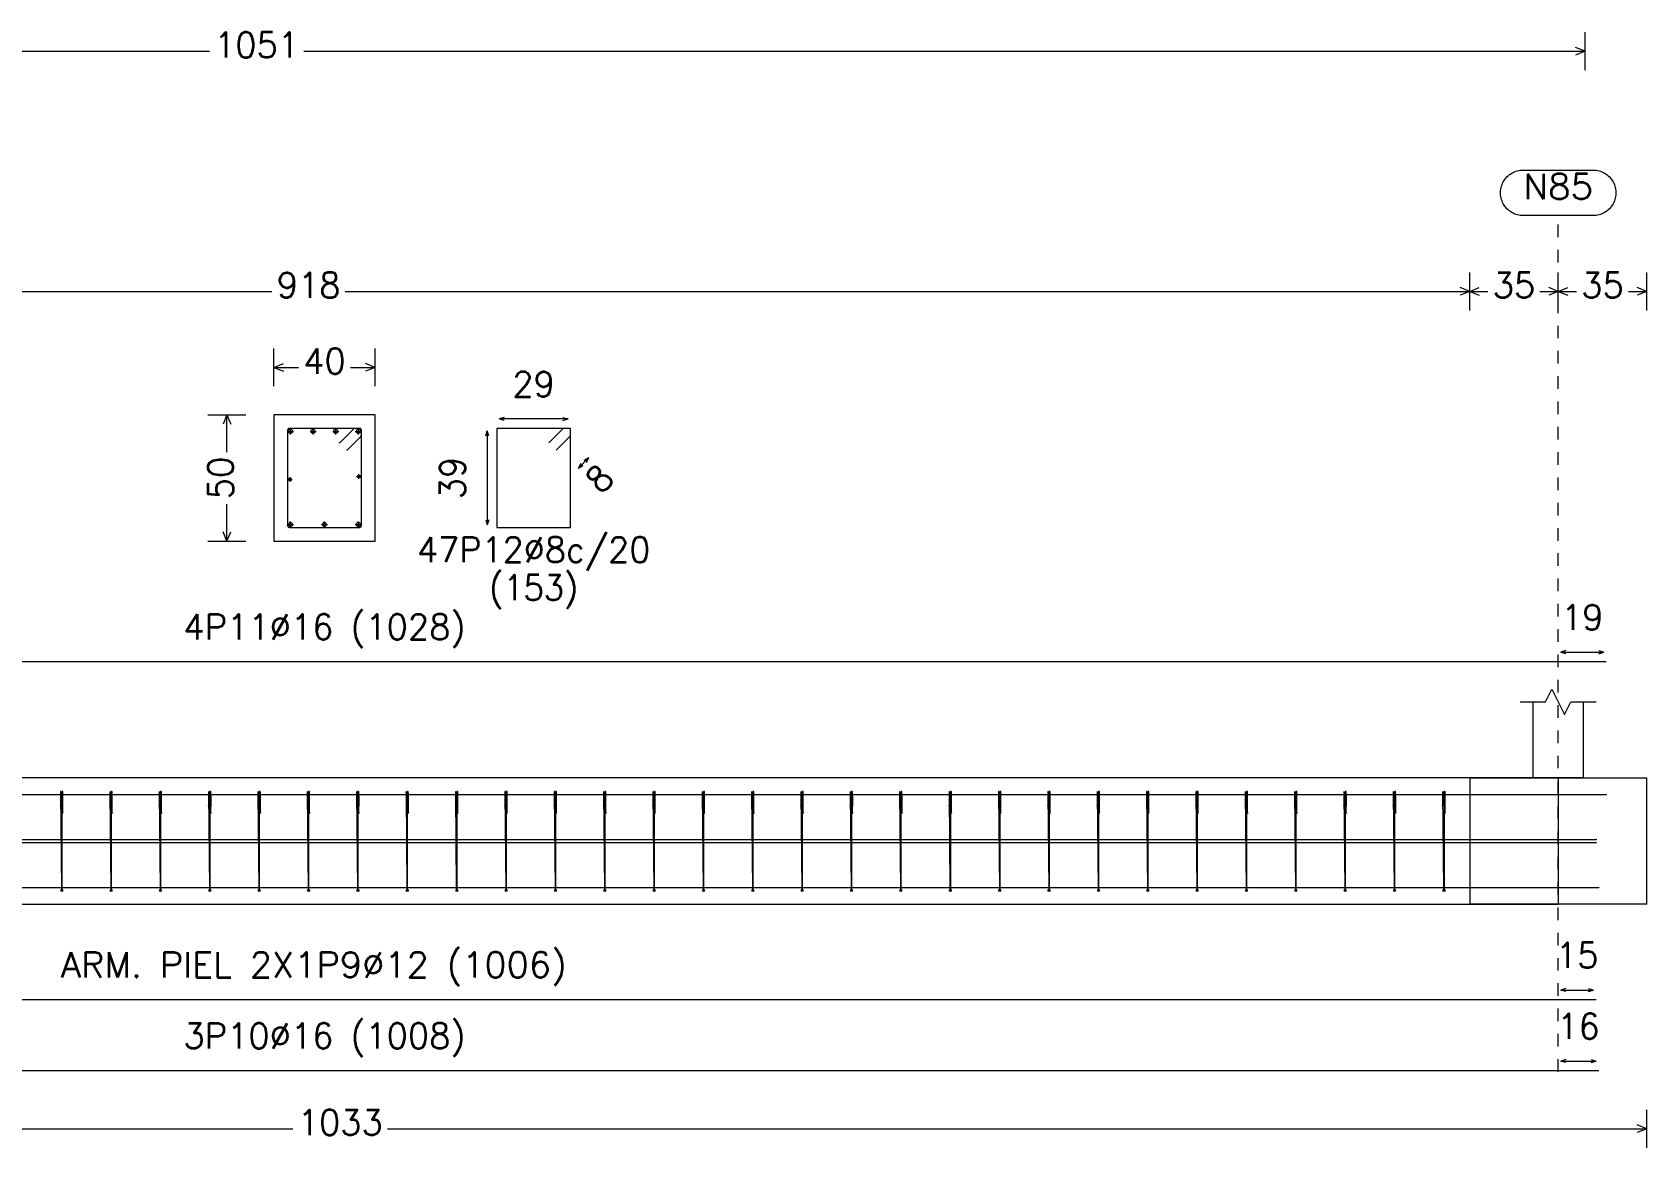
# Model space of a CAD drawing. Header units: millimetres. Extents: x -252 to 259, y -4 to 137.
# Drawn here: x 210.85 to 223.62, y 80.6 to 89.42 of the extents above; entities that cross this region are included whole.
import ezdxf
from ezdxf.enums import TextEntityAlignment as Align

# ---------------------------------------------------------------- set-up
doc = ezdxf.new("R2010")
doc.units = ezdxf.units.MM
doc.linetypes.add('CYPE_PUNTO', pattern=[0.075, 0, -0.075])
for name, color, linetype, lineweight in [('CIM_COTAS', 2, 'Continuous', 0), ('CIM_DIB_ARMADOS', 4, 'Continuous', 0), ('CIM_GEOMETRIA', 2, 'Continuous', 0), ('CIM_TXT_ARMADOS', 3, 'Continuous', 0)]:
    doc.layers.add(name, color=color, linetype=linetype, lineweight=lineweight)
doc.styles.add('CYPETXT', font='romans__.ttf', dxfattribs={"height": 0.2})

msp = doc.modelspace()

# ---------------------------------------------------------------- hatches: boundary and pattern name
at = {"layer": 'CIM_DIB_ARMADOS'}
h = msp.add_hatch(color=256, dxfattribs=at)
edge = h.paths.add_edge_path(flags=0)
edge.add_arc((213.286, 86.174), 0.0016, 0, 360)
h = msp.add_hatch(color=256, dxfattribs=at)
edge = h.paths.add_edge_path(flags=0)
edge.add_arc((213.344, 86.116), 0.0016, 0, 360)
h = msp.add_hatch(color=256, dxfattribs=at)
edge = h.paths.add_edge_path(flags=0)
edge.add_arc((223.3, 83.392), 0.0016, 0, 360)
h = msp.add_hatch(color=256, dxfattribs=at)
edge = h.paths.add_edge_path(flags=0)
edge.add_arc((211.079, 83.303), 0.0016, 0, 360)
h = msp.add_hatch(color=256, dxfattribs=at)
edge = h.paths.add_edge_path(flags=0)
edge.add_arc((211.096, 83.245), 0.0016, 0, 360)
h = msp.add_hatch(color=256, dxfattribs=at)
edge = h.paths.add_edge_path(flags=0)
edge.add_arc((211.469, 83.303), 0.0016, 0, 360)
h = msp.add_hatch(color=256, dxfattribs=at)
edge = h.paths.add_edge_path(flags=0)
edge.add_arc((211.487, 83.245), 0.0016, 0, 360)
h = msp.add_hatch(color=256, dxfattribs=at)
edge = h.paths.add_edge_path(flags=0)
edge.add_arc((211.86, 83.303), 0.0016, 0, 360)
h = msp.add_hatch(color=256, dxfattribs=at)
edge = h.paths.add_edge_path(flags=0)
edge.add_arc((211.877, 83.245), 0.0016, 0, 360)
h = msp.add_hatch(color=256, dxfattribs=at)
edge = h.paths.add_edge_path(flags=0)
edge.add_arc((212.25, 83.303), 0.0016, 0, 360)
h = msp.add_hatch(color=256, dxfattribs=at)
edge = h.paths.add_edge_path(flags=0)
edge.add_arc((212.267, 83.245), 0.0016, 0, 360)
h = msp.add_hatch(color=256, dxfattribs=at)
edge = h.paths.add_edge_path(flags=0)
edge.add_arc((212.64, 83.303), 0.0016, 0, 360)
h = msp.add_hatch(color=256, dxfattribs=at)
edge = h.paths.add_edge_path(flags=0)
edge.add_arc((212.658, 83.245), 0.0016, 0, 360)
h = msp.add_hatch(color=256, dxfattribs=at)
edge = h.paths.add_edge_path(flags=0)
edge.add_arc((213.031, 83.303), 0.0016, 0, 360)
h = msp.add_hatch(color=256, dxfattribs=at)
edge = h.paths.add_edge_path(flags=0)
edge.add_arc((213.048, 83.245), 0.0016, 0, 360)
h = msp.add_hatch(color=256, dxfattribs=at)
edge = h.paths.add_edge_path(flags=0)
edge.add_arc((213.421, 83.303), 0.0016, 0, 360)
h = msp.add_hatch(color=256, dxfattribs=at)
edge = h.paths.add_edge_path(flags=0)
edge.add_arc((213.438, 83.245), 0.0016, 0, 360)
h = msp.add_hatch(color=256, dxfattribs=at)
edge = h.paths.add_edge_path(flags=0)
edge.add_arc((213.811, 83.303), 0.0016, 0, 360)
h = msp.add_hatch(color=256, dxfattribs=at)
edge = h.paths.add_edge_path(flags=0)
edge.add_arc((213.829, 83.245), 0.0016, 0, 360)
h = msp.add_hatch(color=256, dxfattribs=at)
edge = h.paths.add_edge_path(flags=0)
edge.add_arc((214.201, 83.303), 0.0016, 0, 360)
h = msp.add_hatch(color=256, dxfattribs=at)
edge = h.paths.add_edge_path(flags=0)
edge.add_arc((214.219, 83.245), 0.0016, 0, 360)
h = msp.add_hatch(color=256, dxfattribs=at)
edge = h.paths.add_edge_path(flags=0)
edge.add_arc((214.592, 83.303), 0.0016, 0, 360)
h = msp.add_hatch(color=256, dxfattribs=at)
edge = h.paths.add_edge_path(flags=0)
edge.add_arc((214.609, 83.245), 0.0016, 0, 360)
h = msp.add_hatch(color=256, dxfattribs=at)
edge = h.paths.add_edge_path(flags=0)
edge.add_arc((214.982, 83.303), 0.0016, 0, 360)
h = msp.add_hatch(color=256, dxfattribs=at)
edge = h.paths.add_edge_path(flags=0)
edge.add_arc((214.999, 83.245), 0.0016, 0, 360)
h = msp.add_hatch(color=256, dxfattribs=at)
edge = h.paths.add_edge_path(flags=0)
edge.add_arc((215.372, 83.303), 0.0016, 0, 360)
h = msp.add_hatch(color=256, dxfattribs=at)
edge = h.paths.add_edge_path(flags=0)
edge.add_arc((215.39, 83.245), 0.0016, 0, 360)
h = msp.add_hatch(color=256, dxfattribs=at)
edge = h.paths.add_edge_path(flags=0)
edge.add_arc((215.763, 83.303), 0.0016, 0, 360)
h = msp.add_hatch(color=256, dxfattribs=at)
edge = h.paths.add_edge_path(flags=0)
edge.add_arc((215.78, 83.245), 0.0016, 0, 360)
h = msp.add_hatch(color=256, dxfattribs=at)
edge = h.paths.add_edge_path(flags=0)
edge.add_arc((216.153, 83.303), 0.0016, 0, 360)
h = msp.add_hatch(color=256, dxfattribs=at)
edge = h.paths.add_edge_path(flags=0)
edge.add_arc((216.17, 83.245), 0.0016, 0, 360)
h = msp.add_hatch(color=256, dxfattribs=at)
edge = h.paths.add_edge_path(flags=0)
edge.add_arc((216.543, 83.303), 0.0016, 0, 360)
h = msp.add_hatch(color=256, dxfattribs=at)
edge = h.paths.add_edge_path(flags=0)
edge.add_arc((216.561, 83.245), 0.0016, 0, 360)
h = msp.add_hatch(color=256, dxfattribs=at)
edge = h.paths.add_edge_path(flags=0)
edge.add_arc((216.934, 83.303), 0.0016, 0, 360)
h = msp.add_hatch(color=256, dxfattribs=at)
edge = h.paths.add_edge_path(flags=0)
edge.add_arc((216.951, 83.245), 0.0016, 0, 360)
h = msp.add_hatch(color=256, dxfattribs=at)
edge = h.paths.add_edge_path(flags=0)
edge.add_arc((217.324, 83.303), 0.0016, 0, 360)
h = msp.add_hatch(color=256, dxfattribs=at)
edge = h.paths.add_edge_path(flags=0)
edge.add_arc((217.341, 83.245), 0.0016, 0, 360)
h = msp.add_hatch(color=256, dxfattribs=at)
edge = h.paths.add_edge_path(flags=0)
edge.add_arc((217.714, 83.303), 0.0016, 0, 360)
h = msp.add_hatch(color=256, dxfattribs=at)
edge = h.paths.add_edge_path(flags=0)
edge.add_arc((217.732, 83.245), 0.0016, 0, 360)
h = msp.add_hatch(color=256, dxfattribs=at)
edge = h.paths.add_edge_path(flags=0)
edge.add_arc((218.104, 83.303), 0.0016, 0, 360)
h = msp.add_hatch(color=256, dxfattribs=at)
edge = h.paths.add_edge_path(flags=0)
edge.add_arc((218.122, 83.245), 0.0016, 0, 360)
h = msp.add_hatch(color=256, dxfattribs=at)
edge = h.paths.add_edge_path(flags=0)
edge.add_arc((218.495, 83.303), 0.0016, 0, 360)
h = msp.add_hatch(color=256, dxfattribs=at)
edge = h.paths.add_edge_path(flags=0)
edge.add_arc((218.512, 83.245), 0.0016, 0, 360)
h = msp.add_hatch(color=256, dxfattribs=at)
edge = h.paths.add_edge_path(flags=0)
edge.add_arc((218.885, 83.303), 0.0016, 0, 360)
h = msp.add_hatch(color=256, dxfattribs=at)
edge = h.paths.add_edge_path(flags=0)
edge.add_arc((218.902, 83.245), 0.0016, 0, 360)
h = msp.add_hatch(color=256, dxfattribs=at)
edge = h.paths.add_edge_path(flags=0)
edge.add_arc((219.275, 83.303), 0.0016, 0, 360)
h = msp.add_hatch(color=256, dxfattribs=at)
edge = h.paths.add_edge_path(flags=0)
edge.add_arc((219.293, 83.245), 0.0016, 0, 360)
h = msp.add_hatch(color=256, dxfattribs=at)
edge = h.paths.add_edge_path(flags=0)
edge.add_arc((219.666, 83.303), 0.0016, 0, 360)
h = msp.add_hatch(color=256, dxfattribs=at)
edge = h.paths.add_edge_path(flags=0)
edge.add_arc((219.683, 83.245), 0.0016, 0, 360)
h = msp.add_hatch(color=256, dxfattribs=at)
edge = h.paths.add_edge_path(flags=0)
edge.add_arc((220.056, 83.303), 0.0016, 0, 360)
h = msp.add_hatch(color=256, dxfattribs=at)
edge = h.paths.add_edge_path(flags=0)
edge.add_arc((220.073, 83.245), 0.0016, 0, 360)
h = msp.add_hatch(color=256, dxfattribs=at)
edge = h.paths.add_edge_path(flags=0)
edge.add_arc((220.446, 83.303), 0.0016, 0, 360)
h = msp.add_hatch(color=256, dxfattribs=at)
edge = h.paths.add_edge_path(flags=0)
edge.add_arc((220.464, 83.245), 0.0016, 0, 360)
h = msp.add_hatch(color=256, dxfattribs=at)
edge = h.paths.add_edge_path(flags=0)
edge.add_arc((220.837, 83.303), 0.0016, 0, 360)
h = msp.add_hatch(color=256, dxfattribs=at)
edge = h.paths.add_edge_path(flags=0)
edge.add_arc((220.854, 83.245), 0.0016, 0, 360)
h = msp.add_hatch(color=256, dxfattribs=at)
edge = h.paths.add_edge_path(flags=0)
edge.add_arc((221.227, 83.303), 0.0016, 0, 360)
h = msp.add_hatch(color=256, dxfattribs=at)
edge = h.paths.add_edge_path(flags=0)
edge.add_arc((221.244, 83.245), 0.0016, 0, 360)
h = msp.add_hatch(color=256, dxfattribs=at)
edge = h.paths.add_edge_path(flags=0)
edge.add_arc((221.617, 83.303), 0.0016, 0, 360)
h = msp.add_hatch(color=256, dxfattribs=at)
edge = h.paths.add_edge_path(flags=0)
edge.add_arc((221.635, 83.245), 0.0016, 0, 360)
h = msp.add_hatch(color=256, dxfattribs=at)
edge = h.paths.add_edge_path(flags=0)
edge.add_arc((222.007, 83.303), 0.0016, 0, 360)
h = msp.add_hatch(color=256, dxfattribs=at)
edge = h.paths.add_edge_path(flags=0)
edge.add_arc((222.025, 83.245), 0.0016, 0, 360)
h = msp.add_hatch(color=256, dxfattribs=at)
edge = h.paths.add_edge_path(flags=0)
edge.add_arc((223.22, 83.036), 0.0016, 0, 360)
h = msp.add_hatch(color=256, dxfattribs=at)
edge = h.paths.add_edge_path(flags=0)
edge.add_arc((223.22, 83.012), 0.0016, 0, 360)
h = msp.add_hatch(color=256, dxfattribs=at)
edge = h.paths.add_edge_path(flags=0)
edge.add_arc((223.24, 82.656), 0.0016, 0, 360)

# ---------------------------------------------------------------- linework, layer by layer
at = {"layer": 'CIM_COTAS'}
for p, q in [((223.133, 89.119), (223.133, 89.419)), ((202.123, 89.269), (212.255, 89.269)), ((213.002, 89.269), (223.133, 89.269)), ((223.133, 89.269), (223.058, 89.299)), ((223.133, 89.269), (223.058, 89.239)), ((222.22, 87.219), (222.22, 87.519)), ((222.22, 87.219), (222.22, 87.519)), ((222.92, 87.219), (222.92, 87.519)), ((222.92, 87.219), (222.92, 87.519)), ((223.62, 87.219), (223.62, 87.519)), ((203.86, 87.37), (212.75, 87.37)), ((213.329, 87.37), (222.22, 87.37)), ((222.22, 87.37), (222.145, 87.4)), ((222.22, 87.37), (222.145, 87.34)), ((222.22, 87.37), (222.295, 87.4)), ((222.22, 87.37), (222.295, 87.34)), ((222.22, 87.37), (222.364, 87.37)), ((222.775, 87.37), (222.92, 87.37)), ((222.92, 87.37), (222.845, 87.4)), ((222.92, 87.37), (222.845, 87.34)), ((222.92, 87.37), (222.995, 87.4)), ((222.92, 87.37), (222.995, 87.34)), ((222.92, 87.37), (223.064, 87.37)), ((223.475, 87.37), (223.62, 87.37)), ((223.62, 87.37), (223.545, 87.4)), ((223.62, 87.37), (223.545, 87.34)), ((212.765, 86.62), (212.765, 86.919)), ((213.565, 86.62), (213.565, 86.919)), ((212.765, 86.769), (212.84, 86.799)), ((212.765, 86.769), (212.84, 86.74)), ((212.765, 86.769), (212.959, 86.769)), ((213.37, 86.769), (213.565, 86.769)), ((213.565, 86.769), (213.49, 86.799)), ((213.565, 86.769), (213.49, 86.74)), ((212.244, 86.395), (212.544, 86.395)), ((212.394, 86.395), (212.364, 86.32)), ((212.394, 86.395), (212.424, 86.32)), ((212.394, 86.1), (212.394, 86.395)), ((212.394, 85.395), (212.394, 85.689)), ((212.394, 85.395), (212.364, 85.47)), ((212.394, 85.395), (212.424, 85.47)), ((212.244, 85.395), (212.544, 85.395)), ((223.62, 80.599), (223.62, 80.899)), ((202.96, 80.749), (212.916, 80.749)), ((213.663, 80.749), (223.62, 80.749)), ((223.62, 80.749), (223.545, 80.779)), ((223.62, 80.749), (223.545, 80.719))]:
    msp.add_line(p, q, dxfattribs=at)
at = {"layer": 'CIM_COTAS', "linetype": 'CYPE_PUNTO'}
msp.add_line((222.92, 81.199), (222.92, 87.969), dxfattribs=at)
at = {"layer": 'CIM_COTAS'}
msp.add_lwpolyline([(223.196, 88.329), (223.208, 88.329), (223.22, 88.328), (223.232, 88.326), (223.243, 88.323), (223.255, 88.32), (223.266, 88.315), (223.277, 88.31), (223.287, 88.304), (223.298, 88.298), (223.307, 88.291), (223.316, 88.283), (223.325, 88.275), (223.333, 88.266), (223.341, 88.256), (223.347, 88.246), (223.354, 88.236), (223.359, 88.225), (223.364, 88.214), (223.368, 88.203), (223.371, 88.191), (223.373, 88.179), (223.375, 88.168), (223.376, 88.156), (223.376, 88.143), (223.375, 88.131), (223.373, 88.12), (223.371, 88.108), (223.368, 88.096), (223.364, 88.085), (223.359, 88.074), (223.354, 88.063), (223.347, 88.053), (223.341, 88.043), (223.333, 88.033), (223.325, 88.024), (223.316, 88.016), (223.307, 88.008), (223.298, 88.001), (223.287, 87.995), (223.277, 87.989), (223.266, 87.984), (223.255, 87.979), (223.243, 87.976), (223.232, 87.973), (223.22, 87.971), (223.208, 87.97), (223.196, 87.969), (222.644, 87.969), (222.632, 87.97), (222.62, 87.971), (222.608, 87.973), (222.596, 87.976), (222.585, 87.979), (222.573, 87.984), (222.563, 87.989), (222.552, 87.995), (222.542, 88.001), (222.532, 88.008), (222.523, 88.016), (222.514, 88.024), (222.506, 88.033), (222.499, 88.043), (222.492, 88.053), (222.486, 88.063), (222.48, 88.074), (222.476, 88.085), (222.472, 88.096), (222.469, 88.108), (222.466, 88.12), (222.465, 88.131), (222.464, 88.143), (222.464, 88.156), (222.465, 88.168), (222.466, 88.179), (222.469, 88.191), (222.472, 88.203), (222.476, 88.214), (222.48, 88.225), (222.486, 88.236), (222.492, 88.246), (222.499, 88.256), (222.506, 88.266), (222.514, 88.275), (222.523, 88.283), (222.532, 88.291), (222.542, 88.298), (222.552, 88.304), (222.563, 88.31), (222.573, 88.315), (222.585, 88.32), (222.596, 88.323), (222.608, 88.326), (222.62, 88.328), (222.632, 88.329), (222.644, 88.329), (223.196, 88.329)], close=True, dxfattribs=at)
at = {"layer": 'CIM_DIB_ARMADOS'}
for p, q in [((212.873, 86.263), (212.921, 86.263)), ((212.897, 86.239), (212.897, 86.287)), ((213.051, 86.263), (213.099, 86.263)), ((213.075, 86.239), (213.075, 86.287)), ((213.23, 86.263), (213.278, 86.263)), ((213.254, 86.239), (213.254, 86.287)), ((213.409, 86.263), (213.457, 86.263)), ((213.433, 86.239), (213.433, 86.287)), ((213.437, 85.889), (213.437, 85.925)), ((212.875, 85.883), (212.911, 85.883)), ((212.893, 85.865), (212.893, 85.901)), ((213.419, 85.907), (213.455, 85.907)), ((212.873, 85.527), (212.921, 85.527)), ((212.897, 85.503), (212.897, 85.551)), ((213.141, 85.527), (213.189, 85.527)), ((213.165, 85.503), (213.165, 85.551)), ((213.409, 85.527), (213.457, 85.527)), ((213.433, 85.503), (213.433, 85.551))]:
    msp.add_line(p, q, dxfattribs=at)
for points in [[(213.344, 86.116), (213.452, 86.224), (213.456, 86.23), (213.457, 86.236), (213.457, 86.271), (213.455, 86.279), (213.449, 86.285), (213.441, 86.287), (212.889, 86.287), (212.881, 86.285), (212.875, 86.279), (212.873, 86.271), (212.873, 85.519), (212.875, 85.511), (212.881, 85.505), (212.889, 85.503), (213.441, 85.503), (213.449, 85.505), (213.455, 85.511), (213.457, 85.519), (213.457, 86.271), (213.455, 86.279), (213.449, 86.285), (213.441, 86.287), (213.405, 86.287), (213.399, 86.286), (213.394, 86.282), (213.286, 86.174)], [(214.998, 86.116), (215.111, 86.229), (215.111, 86.287), (214.527, 86.287), (214.527, 85.503), (215.111, 85.503), (215.111, 86.287), (215.053, 86.287), (214.94, 86.174)], [(203.076, 84.107), (203.076, 84.443), (203.41, 84.443), (222.92, 84.443), (223.3, 84.443)], [(203.076, 83.056), (203.076, 83.368), (203.079, 83.38), (203.088, 83.389), (203.1, 83.392), (203.41, 83.392), (222.92, 83.392), (223.3, 83.392)], [(211.096, 83.245), (211.097, 83.353), (211.097, 83.359), (211.097, 83.365), (211.096, 83.4), (211.096, 83.408), (211.096, 83.414), (211.096, 83.416), (211.088, 83.416), (211.088, 83.414), (211.088, 83.408), (211.088, 83.4), (211.088, 82.648), (211.088, 82.64), (211.088, 82.634), (211.088, 82.632), (211.088, 82.634), (211.088, 82.64), (211.088, 82.648), (211.08, 83.4), (211.08, 83.408), (211.08, 83.414), (211.08, 83.416), (211.08, 83.416), (211.079, 83.415), (211.079, 83.411), (211.079, 83.303)], [(211.487, 83.245), (211.487, 83.353), (211.487, 83.359), (211.487, 83.365), (211.487, 83.4), (211.487, 83.408), (211.486, 83.414), (211.486, 83.416), (211.479, 83.416), (211.479, 83.414), (211.479, 83.408), (211.479, 83.4), (211.479, 82.648), (211.479, 82.64), (211.479, 82.634), (211.479, 82.632), (211.479, 82.634), (211.478, 82.64), (211.478, 82.648), (211.471, 83.4), (211.471, 83.408), (211.47, 83.414), (211.47, 83.416), (211.47, 83.416), (211.47, 83.415), (211.47, 83.411), (211.469, 83.303)], [(211.877, 83.245), (211.877, 83.353), (211.877, 83.359), (211.877, 83.365), (211.877, 83.4), (211.877, 83.408), (211.877, 83.414), (211.877, 83.416), (211.869, 83.416), (211.869, 83.414), (211.869, 83.408), (211.869, 83.4), (211.869, 82.648), (211.869, 82.64), (211.869, 82.634), (211.869, 82.632), (211.869, 82.634), (211.869, 82.64), (211.869, 82.648), (211.861, 83.4), (211.861, 83.408), (211.861, 83.414), (211.861, 83.416), (211.86, 83.416), (211.86, 83.415), (211.86, 83.411), (211.86, 83.303)], [(212.267, 83.245), (212.268, 83.353), (212.268, 83.359), (212.268, 83.365), (212.267, 83.4), (212.267, 83.408), (212.267, 83.414), (212.267, 83.416), (212.259, 83.416), (212.259, 83.414), (212.259, 83.408), (212.259, 83.4), (212.259, 82.648), (212.259, 82.64), (212.259, 82.634), (212.259, 82.632), (212.259, 82.634), (212.259, 82.64), (212.259, 82.648), (212.251, 83.4), (212.251, 83.408), (212.251, 83.414), (212.251, 83.416), (212.25, 83.416), (212.25, 83.415), (212.25, 83.411), (212.25, 83.303)], [(212.658, 83.245), (212.658, 83.353), (212.658, 83.359), (212.658, 83.365), (212.658, 83.4), (212.658, 83.408), (212.657, 83.414), (212.657, 83.416), (212.65, 83.416), (212.65, 83.414), (212.649, 83.408), (212.649, 83.4), (212.649, 82.648), (212.649, 82.64), (212.649, 82.634), (212.649, 82.632), (212.649, 82.634), (212.649, 82.64), (212.649, 82.648), (212.642, 83.4), (212.642, 83.408), (212.641, 83.414), (212.641, 83.416), (212.641, 83.416), (212.641, 83.415), (212.641, 83.411), (212.64, 83.303)], [(213.048, 83.245), (213.048, 83.353), (213.048, 83.359), (213.048, 83.365), (213.048, 83.4), (213.048, 83.408), (213.048, 83.414), (213.048, 83.416), (213.04, 83.416), (213.04, 83.414), (213.04, 83.408), (213.04, 83.4), (213.04, 82.648), (213.04, 82.64), (213.04, 82.634), (213.04, 82.632), (213.04, 82.634), (213.04, 82.64), (213.04, 82.648), (213.032, 83.4), (213.032, 83.408), (213.032, 83.414), (213.032, 83.416), (213.031, 83.416), (213.031, 83.415), (213.031, 83.411), (213.031, 83.303)], [(213.438, 83.245), (213.439, 83.353), (213.439, 83.359), (213.439, 83.365), (213.438, 83.4), (213.438, 83.408), (213.438, 83.414), (213.438, 83.416), (213.43, 83.416), (213.43, 83.414), (213.43, 83.408), (213.43, 83.4), (213.43, 82.648), (213.43, 82.64), (213.43, 82.634), (213.43, 82.632), (213.43, 82.634), (213.43, 82.64), (213.43, 82.648), (213.422, 83.4), (213.422, 83.408), (213.422, 83.414), (213.422, 83.416), (213.421, 83.416), (213.421, 83.415), (213.421, 83.411), (213.421, 83.303)], [(213.829, 83.245), (213.829, 83.353), (213.829, 83.359), (213.829, 83.365), (213.829, 83.4), (213.828, 83.408), (213.828, 83.414), (213.828, 83.416), (213.821, 83.416), (213.82, 83.414), (213.82, 83.408), (213.82, 83.4), (213.82, 82.648), (213.82, 82.64), (213.82, 82.634), (213.82, 82.632), (213.82, 82.634), (213.82, 82.64), (213.82, 82.648), (213.813, 83.4), (213.812, 83.408), (213.812, 83.414), (213.812, 83.416), (213.812, 83.416), (213.812, 83.415), (213.812, 83.411), (213.811, 83.303)], [(214.219, 83.245), (214.219, 83.353), (214.219, 83.359), (214.219, 83.365), (214.219, 83.4), (214.219, 83.408), (214.219, 83.414), (214.218, 83.416), (214.211, 83.416), (214.211, 83.414), (214.211, 83.408), (214.211, 83.4), (214.211, 82.648), (214.211, 82.64), (214.211, 82.634), (214.211, 82.632), (214.211, 82.634), (214.211, 82.64), (214.21, 82.648), (214.203, 83.4), (214.203, 83.408), (214.203, 83.414), (214.202, 83.416), (214.202, 83.416), (214.202, 83.415), (214.202, 83.411), (214.201, 83.303)], [(214.609, 83.245), (214.61, 83.353), (214.61, 83.359), (214.609, 83.365), (214.609, 83.4), (214.609, 83.408), (214.609, 83.414), (214.609, 83.416), (214.601, 83.416), (214.601, 83.414), (214.601, 83.408), (214.601, 83.4), (214.601, 82.648), (214.601, 82.64), (214.601, 82.634), (214.601, 82.632), (214.601, 82.634), (214.601, 82.64), (214.601, 82.648), (214.593, 83.4), (214.593, 83.408), (214.593, 83.414), (214.593, 83.416), (214.592, 83.416), (214.592, 83.415), (214.592, 83.411), (214.592, 83.303)], [(214.999, 83.245), (215, 83.353), (215, 83.359), (215, 83.365), (214.999, 83.4), (214.999, 83.408), (214.999, 83.414), (214.999, 83.416), (214.991, 83.416), (214.991, 83.414), (214.991, 83.408), (214.991, 83.4), (214.991, 82.648), (214.991, 82.64), (214.991, 82.634), (214.991, 82.632), (214.991, 82.634), (214.991, 82.64), (214.991, 82.648), (214.983, 83.4), (214.983, 83.408), (214.983, 83.414), (214.983, 83.416), (214.983, 83.416), (214.982, 83.415), (214.982, 83.411), (214.982, 83.303)], [(215.39, 83.245), (215.39, 83.353), (215.39, 83.359), (215.39, 83.365), (215.39, 83.4), (215.39, 83.408), (215.389, 83.414), (215.389, 83.416), (215.382, 83.416), (215.382, 83.414), (215.382, 83.408), (215.382, 83.4), (215.382, 82.648), (215.382, 82.64), (215.382, 82.634), (215.382, 82.632), (215.382, 82.634), (215.381, 82.64), (215.381, 82.648), (215.374, 83.4), (215.374, 83.408), (215.373, 83.414), (215.373, 83.416), (215.373, 83.416), (215.373, 83.415), (215.373, 83.411), (215.372, 83.303)], [(215.78, 83.245), (215.78, 83.353), (215.78, 83.359), (215.78, 83.365), (215.78, 83.4), (215.78, 83.408), (215.78, 83.414), (215.78, 83.416), (215.772, 83.416), (215.772, 83.414), (215.772, 83.408), (215.772, 83.4), (215.772, 82.648), (215.772, 82.64), (215.772, 82.634), (215.772, 82.632), (215.772, 82.634), (215.772, 82.64), (215.772, 82.648), (215.764, 83.4), (215.764, 83.408), (215.764, 83.414), (215.764, 83.416), (215.763, 83.416), (215.763, 83.415), (215.763, 83.411), (215.763, 83.303)], [(216.17, 83.245), (216.171, 83.353), (216.171, 83.359), (216.171, 83.365), (216.17, 83.4), (216.17, 83.408), (216.17, 83.414), (216.17, 83.416), (216.162, 83.416), (216.162, 83.414), (216.162, 83.408), (216.162, 83.4), (216.162, 82.648), (216.162, 82.64), (216.162, 82.634), (216.162, 82.632), (216.162, 82.634), (216.162, 82.64), (216.162, 82.648), (216.154, 83.4), (216.154, 83.408), (216.154, 83.414), (216.154, 83.416), (216.153, 83.416), (216.153, 83.415), (216.153, 83.411), (216.153, 83.303)], [(216.561, 83.245), (216.561, 83.353), (216.561, 83.359), (216.561, 83.365), (216.561, 83.4), (216.56, 83.408), (216.56, 83.414), (216.56, 83.416), (216.553, 83.416), (216.553, 83.414), (216.552, 83.408), (216.552, 83.4), (216.552, 82.648), (216.552, 82.64), (216.552, 82.634), (216.552, 82.632), (216.552, 82.634), (216.552, 82.64), (216.552, 82.648), (216.545, 83.4), (216.544, 83.408), (216.544, 83.414), (216.544, 83.416), (216.544, 83.416), (216.544, 83.415), (216.544, 83.411), (216.543, 83.303)], [(216.951, 83.245), (216.951, 83.353), (216.951, 83.359), (216.951, 83.365), (216.951, 83.4), (216.951, 83.408), (216.951, 83.414), (216.951, 83.416), (216.943, 83.416), (216.943, 83.414), (216.943, 83.408), (216.943, 83.4), (216.943, 82.648), (216.943, 82.64), (216.943, 82.634), (216.943, 82.632), (216.943, 82.634), (216.943, 82.64), (216.943, 82.648), (216.935, 83.4), (216.935, 83.408), (216.935, 83.414), (216.935, 83.416), (216.934, 83.416), (216.934, 83.415), (216.934, 83.411), (216.934, 83.303)], [(217.341, 83.245), (217.342, 83.353), (217.342, 83.359), (217.342, 83.365), (217.341, 83.4), (217.341, 83.408), (217.341, 83.414), (217.341, 83.416), (217.333, 83.416), (217.333, 83.414), (217.333, 83.408), (217.333, 83.4), (217.333, 82.648), (217.333, 82.64), (217.333, 82.634), (217.333, 82.632), (217.333, 82.634), (217.333, 82.64), (217.333, 82.648), (217.325, 83.4), (217.325, 83.408), (217.325, 83.414), (217.325, 83.416), (217.324, 83.416), (217.324, 83.415), (217.324, 83.411), (217.324, 83.303)], [(217.732, 83.245), (217.732, 83.353), (217.732, 83.359), (217.732, 83.365), (217.731, 83.4), (217.731, 83.408), (217.731, 83.414), (217.731, 83.416), (217.724, 83.416), (217.723, 83.414), (217.723, 83.408), (217.723, 83.4), (217.723, 82.648), (217.723, 82.64), (217.723, 82.634), (217.723, 82.632), (217.723, 82.634), (217.723, 82.64), (217.723, 82.648), (217.715, 83.4), (217.715, 83.408), (217.715, 83.414), (217.715, 83.416), (217.715, 83.416), (217.715, 83.415), (217.715, 83.411), (217.714, 83.303)], [(218.122, 83.245), (218.122, 83.353), (218.122, 83.359), (218.122, 83.365), (218.122, 83.4), (218.122, 83.408), (218.122, 83.414), (218.121, 83.416), (218.114, 83.416), (218.114, 83.414), (218.114, 83.408), (218.114, 83.4), (218.114, 82.648), (218.114, 82.64), (218.114, 82.634), (218.114, 82.632), (218.114, 82.634), (218.114, 82.64), (218.113, 82.648), (218.106, 83.4), (218.106, 83.408), (218.106, 83.414), (218.105, 83.416), (218.105, 83.416), (218.105, 83.415), (218.105, 83.411), (218.104, 83.303)], [(218.512, 83.245), (218.512, 83.353), (218.512, 83.359), (218.512, 83.365), (218.512, 83.4), (218.512, 83.408), (218.512, 83.414), (218.512, 83.416), (218.504, 83.416), (218.504, 83.414), (218.504, 83.408), (218.504, 83.4), (218.504, 82.648), (218.504, 82.64), (218.504, 82.634), (218.504, 82.632), (218.504, 82.634), (218.504, 82.64), (218.504, 82.648), (218.496, 83.4), (218.496, 83.408), (218.496, 83.414), (218.496, 83.416), (218.495, 83.416), (218.495, 83.415), (218.495, 83.411), (218.495, 83.303)], [(218.902, 83.245), (218.903, 83.353), (218.903, 83.359), (218.903, 83.365), (218.902, 83.4), (218.902, 83.408), (218.902, 83.414), (218.902, 83.416), (218.894, 83.416), (218.894, 83.414), (218.894, 83.408), (218.894, 83.4), (218.894, 82.648), (218.894, 82.64), (218.894, 82.634), (218.894, 82.632), (218.894, 82.634), (218.894, 82.64), (218.894, 82.648), (218.886, 83.4), (218.886, 83.408), (218.886, 83.414), (218.886, 83.416), (218.886, 83.416), (218.885, 83.415), (218.885, 83.411), (218.885, 83.303)], [(219.293, 83.245), (219.293, 83.353), (219.293, 83.359), (219.293, 83.365), (219.293, 83.4), (219.293, 83.408), (219.292, 83.414), (219.292, 83.416), (219.285, 83.416), (219.285, 83.414), (219.285, 83.408), (219.285, 83.4), (219.285, 82.648), (219.285, 82.64), (219.285, 82.634), (219.285, 82.632), (219.284, 82.634), (219.284, 82.64), (219.284, 82.648), (219.277, 83.4), (219.277, 83.408), (219.276, 83.414), (219.276, 83.416), (219.276, 83.416), (219.276, 83.415), (219.276, 83.411), (219.275, 83.303)], [(219.683, 83.245), (219.683, 83.353), (219.683, 83.359), (219.683, 83.365), (219.683, 83.4), (219.683, 83.408), (219.683, 83.414), (219.683, 83.416), (219.675, 83.416), (219.675, 83.414), (219.675, 83.408), (219.675, 83.4), (219.675, 82.648), (219.675, 82.64), (219.675, 82.634), (219.675, 82.632), (219.675, 82.634), (219.675, 82.64), (219.675, 82.648), (219.667, 83.4), (219.667, 83.408), (219.667, 83.414), (219.667, 83.416), (219.666, 83.416), (219.666, 83.415), (219.666, 83.411), (219.666, 83.303)], [(220.073, 83.245), (220.074, 83.353), (220.074, 83.359), (220.074, 83.365), (220.073, 83.4), (220.073, 83.408), (220.073, 83.414), (220.073, 83.416), (220.065, 83.416), (220.065, 83.414), (220.065, 83.408), (220.065, 83.4), (220.065, 82.648), (220.065, 82.64), (220.065, 82.634), (220.065, 82.632), (220.065, 82.634), (220.065, 82.64), (220.065, 82.648), (220.057, 83.4), (220.057, 83.408), (220.057, 83.414), (220.057, 83.416), (220.056, 83.416), (220.056, 83.415), (220.056, 83.411), (220.056, 83.303)], [(220.464, 83.245), (220.464, 83.353), (220.464, 83.359), (220.464, 83.365), (220.464, 83.4), (220.463, 83.408), (220.463, 83.414), (220.463, 83.416), (220.456, 83.416), (220.456, 83.414), (220.455, 83.408), (220.455, 83.4), (220.455, 82.648), (220.455, 82.64), (220.455, 82.634), (220.455, 82.632), (220.455, 82.634), (220.455, 82.64), (220.455, 82.648), (220.448, 83.4), (220.447, 83.408), (220.447, 83.414), (220.447, 83.416), (220.447, 83.416), (220.447, 83.415), (220.447, 83.411), (220.446, 83.303)], [(220.854, 83.245), (220.854, 83.353), (220.854, 83.359), (220.854, 83.365), (220.854, 83.4), (220.854, 83.408), (220.854, 83.414), (220.853, 83.416), (220.846, 83.416), (220.846, 83.414), (220.846, 83.408), (220.846, 83.4), (220.846, 82.648), (220.846, 82.64), (220.846, 82.634), (220.846, 82.632), (220.846, 82.634), (220.846, 82.64), (220.846, 82.648), (220.838, 83.4), (220.838, 83.408), (220.838, 83.414), (220.837, 83.416), (220.837, 83.416), (220.837, 83.415), (220.837, 83.411), (220.837, 83.303)], [(221.244, 83.245), (221.245, 83.353), (221.245, 83.359), (221.245, 83.365), (221.244, 83.4), (221.244, 83.408), (221.244, 83.414), (221.244, 83.416), (221.236, 83.416), (221.236, 83.414), (221.236, 83.408), (221.236, 83.4), (221.236, 82.648), (221.236, 82.64), (221.236, 82.634), (221.236, 82.632), (221.236, 82.634), (221.236, 82.64), (221.236, 82.648), (221.228, 83.4), (221.228, 83.408), (221.228, 83.414), (221.228, 83.416), (221.227, 83.416), (221.227, 83.415), (221.227, 83.411), (221.227, 83.303)], [(221.635, 83.245), (221.635, 83.353), (221.635, 83.359), (221.635, 83.365), (221.634, 83.4), (221.634, 83.408), (221.634, 83.414), (221.634, 83.416), (221.627, 83.416), (221.626, 83.414), (221.626, 83.408), (221.626, 83.4), (221.626, 82.648), (221.626, 82.64), (221.626, 82.634), (221.626, 82.632), (221.626, 82.634), (221.626, 82.64), (221.626, 82.648), (221.618, 83.4), (221.618, 83.408), (221.618, 83.414), (221.618, 83.416), (221.618, 83.416), (221.618, 83.415), (221.617, 83.411), (221.617, 83.303)], [(222.025, 83.245), (222.025, 83.353), (222.025, 83.359), (222.025, 83.365), (222.025, 83.4), (222.025, 83.408), (222.025, 83.414), (222.024, 83.416), (222.017, 83.416), (222.017, 83.414), (222.017, 83.408), (222.017, 83.4), (222.017, 82.648), (222.017, 82.64), (222.017, 82.634), (222.017, 82.632), (222.017, 82.634), (222.017, 82.64), (222.016, 82.648), (222.009, 83.4), (222.009, 83.408), (222.009, 83.414), (222.008, 83.416), (222.008, 83.416), (222.008, 83.415), (222.008, 83.411), (222.007, 83.303)], [(203.11, 83.036), (203.41, 83.036), (222.92, 83.036), (223.22, 83.036)], [(203.11, 83.012), (203.41, 83.012), (222.92, 83.012), (223.22, 83.012)], [(203.09, 82.656), (203.41, 82.656), (222.92, 82.656), (223.24, 82.656)], [(203.11, 81.771), (203.41, 81.771), (222.92, 81.771), (223.22, 81.771)], [(203.09, 81.209), (203.41, 81.209), (222.92, 81.209), (223.24, 81.209)]]:
    msp.add_lwpolyline(points, dxfattribs=at)
for centre, radius in [((212.897, 86.263), 0.016), ((213.075, 86.263), 0.016), ((213.254, 86.263), 0.016), ((213.286, 86.174), 0.0016), ((213.433, 86.263), 0.016), ((213.344, 86.116), 0.0016), ((213.437, 85.907), 0.012), ((212.893, 85.883), 0.012), ((212.897, 85.527), 0.016), ((213.165, 85.527), 0.016), ((213.433, 85.527), 0.016), ((223.3, 83.392), 0.0016), ((211.079, 83.303), 0.0016), ((211.096, 83.245), 0.0016), ((211.469, 83.303), 0.0016), ((211.487, 83.245), 0.0016), ((211.86, 83.303), 0.0016), ((211.877, 83.245), 0.0016), ((212.25, 83.303), 0.0016), ((212.267, 83.245), 0.0016), ((212.64, 83.303), 0.0016), ((212.658, 83.245), 0.0016), ((213.031, 83.303), 0.0016), ((213.048, 83.245), 0.0016), ((213.421, 83.303), 0.0016), ((213.438, 83.245), 0.0016), ((213.811, 83.303), 0.0016), ((213.829, 83.245), 0.0016), ((214.201, 83.303), 0.0016), ((214.219, 83.245), 0.0016), ((214.592, 83.303), 0.0016), ((214.609, 83.245), 0.0016), ((214.982, 83.303), 0.0016), ((214.999, 83.245), 0.0016), ((215.372, 83.303), 0.0016), ((215.39, 83.245), 0.0016), ((215.763, 83.303), 0.0016), ((215.78, 83.245), 0.0016), ((216.153, 83.303), 0.0016), ((216.17, 83.245), 0.0016), ((216.543, 83.303), 0.0016), ((216.561, 83.245), 0.0016), ((216.934, 83.303), 0.0016), ((216.951, 83.245), 0.0016), ((217.324, 83.303), 0.0016), ((217.341, 83.245), 0.0016), ((217.714, 83.303), 0.0016), ((217.732, 83.245), 0.0016), ((218.104, 83.303), 0.0016), ((218.122, 83.245), 0.0016), ((218.495, 83.303), 0.0016), ((218.512, 83.245), 0.0016), ((218.885, 83.303), 0.0016), ((218.902, 83.245), 0.0016), ((219.275, 83.303), 0.0016), ((219.293, 83.245), 0.0016), ((219.666, 83.303), 0.0016), ((219.683, 83.245), 0.0016), ((220.056, 83.303), 0.0016), ((220.073, 83.245), 0.0016), ((220.446, 83.303), 0.0016), ((220.464, 83.245), 0.0016), ((220.837, 83.303), 0.0016), ((220.854, 83.245), 0.0016), ((221.227, 83.303), 0.0016), ((221.244, 83.245), 0.0016), ((221.617, 83.303), 0.0016), ((221.635, 83.245), 0.0016), ((222.007, 83.303), 0.0016), ((222.025, 83.245), 0.0016), ((223.22, 83.036), 0.0016), ((223.22, 83.012), 0.0016), ((211.088, 82.632), 0.008), ((211.479, 82.632), 0.008), ((211.869, 82.632), 0.008), ((212.259, 82.632), 0.008), ((212.649, 82.632), 0.008), ((213.04, 82.632), 0.008), ((213.43, 82.632), 0.008), ((213.82, 82.632), 0.008), ((214.211, 82.632), 0.008), ((214.601, 82.632), 0.008), ((214.991, 82.632), 0.008), ((215.382, 82.632), 0.008), ((215.772, 82.632), 0.008), ((216.162, 82.632), 0.008), ((216.552, 82.632), 0.008), ((216.943, 82.632), 0.008), ((217.333, 82.632), 0.008), ((217.723, 82.632), 0.008), ((218.114, 82.632), 0.008), ((218.504, 82.632), 0.008), ((218.894, 82.632), 0.008), ((219.285, 82.632), 0.008), ((219.675, 82.632), 0.008), ((220.065, 82.632), 0.008), ((220.455, 82.632), 0.008), ((220.846, 82.632), 0.008), ((221.236, 82.632), 0.008), ((221.626, 82.632), 0.008), ((222.017, 82.632), 0.008), ((223.24, 82.656), 0.0016)]:
    msp.add_circle(centre, radius, dxfattribs=at)
at = {"layer": 'CIM_GEOMETRIA'}
for p, q in [((222.72, 84.124), (222.72, 83.524)), ((223.12, 83.524), (223.12, 84.124)), ((222.92, 83.524), (203.41, 83.524)), ((222.22, 83.524), (223.62, 83.524)), ((222.22, 83.524), (222.22, 82.524)), ((223.12, 83.524), (222.72, 83.524)), ((222.92, 83.524), (222.92, 82.524)), ((223.62, 82.524), (223.62, 83.524)), ((203.41, 82.524), (222.92, 82.524)), ((223.62, 82.524), (222.22, 82.524))]:
    msp.add_line(p, q, dxfattribs=at)
msp.add_lwpolyline([(212.765, 86.395), (212.765, 85.395), (213.565, 85.395), (213.565, 86.395), (212.765, 86.395)], close=True, dxfattribs=at)
msp.add_lwpolyline([(222.62, 84.124), (222.82, 84.124), (222.87, 84.224), (222.97, 84.024), (223.02, 84.124), (223.22, 84.124)], dxfattribs=at)
at = {"layer": 'CIM_TXT_ARMADOS'}
for p, q in [((214.587, 86.374), (214.547, 86.362)), ((214.587, 86.35), (214.547, 86.362)), ((215.091, 86.362), (214.547, 86.362)), ((215.051, 86.374), (215.091, 86.362)), ((215.051, 86.35), (215.091, 86.362)), ((214.44, 86.227), (214.452, 86.267)), ((214.465, 86.227), (214.452, 86.267)), ((214.452, 86.267), (214.452, 85.523)), ((215.172, 85.971), (215.256, 86.056)), ((215.219, 86.036), (215.256, 86.056)), ((215.237, 86.018), (215.256, 86.056)), ((215.191, 86.008), (215.172, 85.971)), ((215.209, 85.99), (215.172, 85.971)), ((214.44, 85.563), (214.452, 85.523)), ((214.465, 85.563), (214.452, 85.523)), ((222.98, 84.531), (222.94, 84.518)), ((222.98, 84.505), (222.94, 84.518)), ((222.94, 84.518), (223.28, 84.518)), ((223.24, 84.531), (223.28, 84.518)), ((223.24, 84.505), (223.28, 84.518)), ((222.98, 81.858), (222.94, 81.846)), ((222.98, 81.834), (222.94, 81.846)), ((222.94, 81.846), (223.2, 81.846)), ((223.16, 81.858), (223.2, 81.846)), ((223.16, 81.834), (223.2, 81.846)), ((222.98, 81.296), (222.94, 81.284)), ((222.98, 81.272), (222.94, 81.284)), ((222.94, 81.284), (223.22, 81.284)), ((223.18, 81.296), (223.22, 81.284)), ((223.18, 81.272), (223.22, 81.284))]:
    msp.add_line(p, q, dxfattribs=at)

# ---------------------------------------------------------------- texts
at = {"layer": 'CIM_COTAS', "style": 'CYPETXT'}
for s, width, p, p2 in [('1051', 0.872274, (212.292, 89.219), (212.964, 89.219)), ('N85', 0.925243, (222.644, 88.1), (223.196, 88.1)), ('918', 0.872274, (212.788, 87.32), (213.292, 87.32)), ('35', 0.872274, (222.402, 87.32), (222.738, 87.32)), ('35', 0.872274, (223.102, 87.32), (223.438, 87.32)), ('40', 0.872274, (212.997, 86.719), (213.333, 86.719)), ('1033', 0.872274, (212.954, 80.699), (213.626, 80.699))]:
    msp.add_text(s, height=0.2, dxfattribs=dict(at, width=width)).set_placement(p, p2, align=Align.FIT)
at = {"layer": 'CIM_COTAS', "style": 'CYPETXT', "width": 0.872274}
msp.add_text('50', height=0.2, rotation=90, dxfattribs=at).set_placement((212.444, 85.727), (212.444, 86.063), align=Align.FIT)
at = {"layer": 'CIM_TXT_ARMADOS', "style": 'CYPETXT'}
for s, width, p, p2 in [('29', 0.872274, (214.651, 86.537), (214.987, 86.537)), ('47P12%%c8c/20', 0.859419, (213.897, 85.228), (215.742, 85.228)), ('(153)', 0.826077, (214.468, 84.928), (215.17, 84.928)), ('19', 0.872274, (222.942, 84.693), (223.278, 84.693)), ('4P11%%c16 (1028)', 0.850504, (212.05, 84.618), (214.279, 84.618)), ('15', 0.872274, (222.902, 82.021), (223.238, 82.021)), ('ARM. PIEL 2X1P9%%c12 (1006)', 0.880488, (211.081, 81.946), (215.08, 81.946)), ('3P10%%c16 (1008)', 0.850504, (212.05, 81.384), (214.279, 81.384)), ('16', 0.872274, (222.912, 81.459), (223.248, 81.459))]:
    msp.add_text(s, height=0.2, dxfattribs=dict(at, width=width)).set_placement(p, p2, align=Align.FIT)
at = {"layer": 'CIM_TXT_ARMADOS', "style": 'CYPETXT', "width": 0.872274}
for s, rotation, p, p2 in [('39', 90, (214.277, 85.727), (214.277, 86.063)), ('8', 45.0012, (215.349, 85.759), (215.468, 85.878))]:
    msp.add_text(s, height=0.2, rotation=rotation, dxfattribs=at).set_placement(p, p2, align=Align.FIT)

doc.saveas('drawing.dxf')
